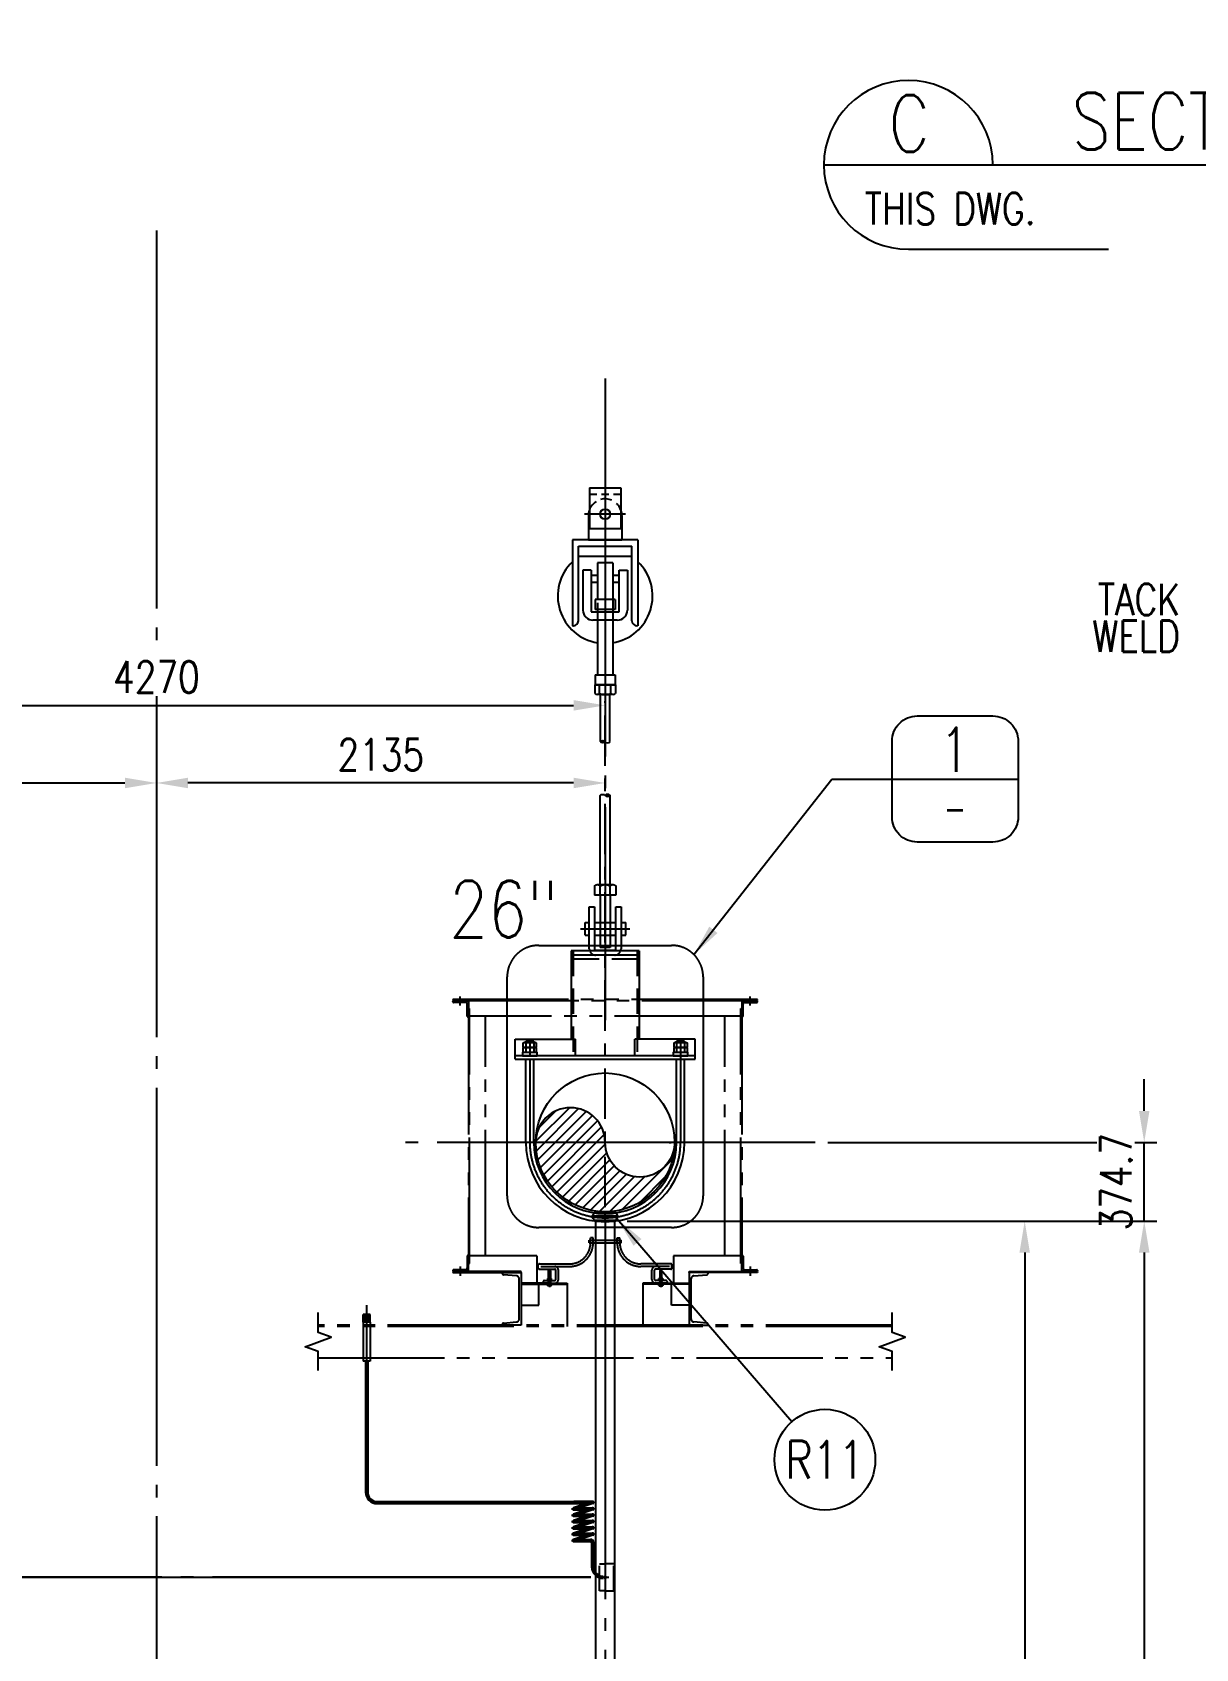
# Model space of a CAD drawing. Header units: millimetres. Extents: x 0 to 91981, y -132907 to 77676.
# Drawn here: x 25024 to 30559, y 57083 to 64776 of the extents above; entities that cross this region are included whole.
import ezdxf
from ezdxf.enums import TextEntityAlignment as Align

# ---------------------------------------------------------------- set-up
doc = ezdxf.new("R2010")
doc.units = ezdxf.units.MM
doc.header["$LTSCALE"] = 60
for name, pattern in [('CENTER', [7, 4, -1, 1, -1]), ('JNK-CENTER', [34, 30, -1.5, 1, -1.5]), ('JNK-HIDDEN', [3, 2, -1]), ('JNK-PHANTOM', [15, 10, -1, 1, -1, 1, -1]), ('PHA', [30, 20, -2, 2, -2, 2, -2])]:
    doc.linetypes.add(name, pattern=pattern)
for name, color, linetype in [('C', 1, 'CENTER'), ('CEN-R', 1, 'JNK-CENTER'), ('CENTER-R', 1, 'CENTER'), ('CON-C', 4, 'Continuous'), ('CON-G', 3, 'Continuous'), ('CON-W', 7, 'Continuous'), ('CON-Y', 2, 'Continuous'), ('CONT-Y', 2, 'Continuous'), ('Dim-W', 7, 'Continuous'), ('HID-Y', 2, 'JNK-HIDDEN'), ('PAN-W', 6, 'PHA'), ('PHA-M', 6, 'JNK-PHANTOM'), ('PHA-W', 7, 'JNK-PHANTOM'), ('rev-1', 2, 'Continuous'), ('STL-OBJT', 7, 'Continuous'), ('THIN', 1, 'Continuous'), ('TXT-C', 4, 'Continuous')]:
    doc.layers.add(name, color=color, linetype=linetype)
doc.layers.add('CONT-G', color=3, linetype='Continuous', lineweight=25)
doc.styles.add('SIMPLEX', font='simplex.shx', dxfattribs={"width": 0.8})
doc.dimstyles.new('DIM60', dxfattribs={"dimscale": 60, "dimtxt": 2.5, "dimasz": 2.5, "dimexe": 1, "dimexo": 1, "dimgap": 1, "dimtad": 1, "dimdsep": 46, "dimtxsty": 'SIMPLEX', "dimcen": 0, "dimclrd": 256, "dimclre": 256, "dimclrt": 2, "dimadec": 1, "dimazin": 2, "dimtfac": 1, "dimtix": 1, "dimtmove": 2, "dimatfit": 2, "dimfxl": 1, "dimarcsym": 1})
doc.dimstyles.new('DIM_60', dxfattribs={"dimscale": 60, "dimtxt": 2.5, "dimasz": 2.5, "dimexe": 1, "dimexo": 1, "dimgap": 1, "dimtad": 1, "dimdec": 4, "dimdsep": 46, "dimtxsty": 'SIMPLEX', "dimcen": 2.5, "dimclrd": 7, "dimclre": 7, "dimclrt": 2, "dimadec": 4, "dimazin": 2, "dimtfac": 1, "dimtdec": 4, "dimtmove": 0, "dimatfit": 2, "dimfxl": 0.18, "dimtolj": 1, "dimtzin": 0, "dimarcsym": 1})

# ---------------------------------------------------------------- blocks, each defined once
blk = doc.blocks.new('SECTITLE')
at = {"layer": 'CON-G'}
for p, q in [((-1.7, 0), (44.1, 0)), ((5, -6.7), (20.86, -6.7))]:
    blk.add_line(p, q, dxfattribs=at)
blk.add_arc((5, 0), 6.7, 0, 270, dxfattribs=at)
at = {"layer": 'CON-C', "style": 'SIMPLEX', "width": 0.8}
for tag, p in [('A', (5.06, 1.04)), ('ELEVATION', (27.83, 1.22))]:
    blk.add_attdef(tag, text='', height=4.5, dxfattribs=at).set_placement(p, align=Align.CENTER)
at = {"layer": 'CON-Y', "style": 'SIMPLEX', "width": 0.8}
blk.add_attdef('SCALE', text='', height=2.5, dxfattribs=at).set_placement((44.9, -3.72), align=Align.RIGHT)
blk.add_attdef('H0000-0000', (1.54, -4.72), '', height=2.5, dxfattribs=at)
blk = doc.blocks.new('A$C1C12395C')
at = {"layer": 'CEN-R'}
blk.add_line((0, 0), (0, 44.4), dxfattribs=at)
at = {"layer": 'CONT-G'}
for p, q in [((-61.1, 24.3), (-46.8, 44.4)), ((-61.1, 19.3), (-61.1, 24.3)), ((-61.1, 24.3), (61.1, 24.3)), ((-61.1, 19.3), (61.1, 19.3)), ((-61.1, 19.3), (-51, 5)), ((-44.4, 0), (-51, 5)), ((-51, 5), (51, 5)), ((-46.8, 44.4), (46.8, 44.4)), ((-44.4, 0), (44.4, 0)), ((44.4, 0), (51, 5)), ((61.1, 24.3), (46.8, 44.4)), ((61.1, 19.3), (51, 5)), ((61.1, 19.3), (61.1, 24.3))]:
    blk.add_line(p, q, dxfattribs=at)
blk = doc.blocks.new('pipesec')
at = {"layer": 'CON-W'}
for p, q in [((0.121, 0.485), (0.485, 0.121)), ((0.244, 0.437), (0.437, 0.244)), ((0.248, 0.284), (0.499, 0.033)), ((0.23, 0.153), (0.489, -0.105)), ((0.247, 0.211), (0.498, -0.041)), ((0.012, 0), (0.36, -0.347)), ((0.075, 0.011), (0.394, -0.308)), ((0.126, 0.034), (0.425, -0.264)), ((0.169, 0.066), (0.451, -0.216)), ((0.204, 0.105), (0.473, -0.163)), ((-0.193, -0.092), (0.181, -0.466)), ((-0.156, -0.055), (0.232, -0.443)), ((-0.111, -0.026), (0.279, -0.415)), ((-0.056, -0.006), (0.321, -0.383)), ((-0.243, -0.191), (0.063, -0.496)), ((-0.223, -0.136), (0.125, -0.484)), ((-0.25, -0.258), (-0.008, -0.5)), ((-0.227, -0.355), (-0.105, -0.477))]:
    blk.add_line(p, q, dxfattribs=at)
blk.add_lwpolyline([(0, 0.5, -1), (0, 0, 1), (0, -0.5, 1)], format="xyb", dxfattribs=at)
blk = doc.blocks.new('SP-FE2')
at = {"color": 1, "linetype": 'CENTER'}
blk.add_line((97.4, -104.1), (-97.6, -104.1), dxfattribs=at)
at = {"layer": 'CEN-R'}
blk.add_line((0, 58), (0, -1229), dxfattribs=at)
at = {"layer": 'CON-Y'}
blk.add_circle((-0.1, -104.1), 23.8, dxfattribs=at)
for start, end in [(133.81816, 260.83148), (279.1699, 46.18184)]:
    blk.add_arc((0, -494.1), 225.5, start, end, dxfattribs=at)
at = {"layer": 'CONT-Y'}
for p, q in [((-75, 20.9), (-75, -173)), ((-75, 20.9), (75, 20.9)), ((75, 20.9), (75, -173)), ((-40.3, -11.3), (-75, -11.3)), ((18.1, -11.3), (-17.5, -11.3)), ((75, -11.3), (40, -11.3)), ((-79.5, -110.9), (-79.5, -226.9)), ((79.5, -110.9), (79.5, -226.9)), ((156.1, -226.9), (-156.1, -226.9)), ((-156.1, -226.9), (-156.1, -635.6)), ((-79.5, -226.9), (79.5, -226.9)), ((-75, -173), (75, -173)), ((156.1, -226.9), (156.1, -635.6)), ((-127.4, -255.9), (127.4, -255.9)), ((-127.4, -611.6), (-127.4, -255.9)), ((-127.4, -303.9), (127.4, -303.9)), ((127.4, -611.6), (127.4, -255.9)), ((-105.8, -370.1), (-105.8, -561)), ((-66.7, -370.1), (-105.8, -370.1)), ((-66.7, -370.1), (-66.7, -569.1)), ((35.9, -336.4), (-35.9, -336.4)), ((-35.9, -336.4), (-35.9, -510.3)), ((35.9, -336.4), (35.9, -510.3)), ((66.7, -569.1), (66.7, -370.1)), ((66.7, -370.1), (105.8, -370.1)), ((105.8, -370.1), (105.8, -561)), ((-66.7, -394), (-35.9, -394)), ((-66.7, -427.5), (-35.9, -427.5)), ((35.9, -394), (66.7, -394)), ((35.9, -427.5), (66.7, -427.5)), ((47.9, -510.3), (-47.9, -510.3)), ((-47.9, -510.3), (-47.9, -558.2)), ((-35.9, -526.6), (-35.9, -869)), ((35.9, -499), (35.9, -869)), ((47.9, -510.3), (47.9, -558.2)), ((-66.7, -569.1), (66.7, -569.1)), ((57.9, -608.9), (-57.9, -608.9)), ((47.9, -558.2), (-47.9, -558.2)), ((-35.9, -558.2), (-35.9, -569.1)), ((-35.9, -608.9), (-35.9, -869)), ((35.9, -558.2), (35.9, -569.1)), ((35.9, -608.9), (35.9, -869)), ((-156.1, -635.6), (-151.4, -635.6)), ((156.1, -635.6), (151.4, -635.6)), ((49, -916.9), (-49, -916.9)), ((-49, -916.9), (-49, -957.6)), ((-47.9, -869), (47.9, -869)), ((-47.9, -869), (-47.9, -916.9)), ((-47.9, -916.9), (47.9, -916.9)), ((-27, -957.6), (-27, -916.9)), ((27, -957.6), (27, -916.9)), ((47.9, -869), (47.9, -916.9)), ((49, -916.9), (49, -957.6)), ((38, -963.2), (-38, -963.2)), ((25.6, -963.2), (-25.6, -963.2)), ((-22.2, -1186.9), (-22.2, -963.2)), ((22.2, -1186.9), (22.2, -963.2))]:
    blk.add_line(p, q, dxfattribs=at)
for centre, radius, start, end in [((0, -110.9), 79.5, 146.99817, 180), ((0, -110.9), 79.5, 122.59536, 146.99817), ((0, -110.9), 79.5, 66.30972, 106.00822), ((0, -110.9), 79.5, 33.00183, 46.57738), ((0, -110.9), 79.5, 0, 33.00183), ((-151.4, -611.6), 24, 270, 0), ((-57.9, -561), 47.9, 180, 270), ((57.9, -561), 47.9, 270, 0), ((151.4, -611.6), 24, 180, 270), ((-38, -949.6), 13.6, 216.07813, 323.92187), ((0, -894.9), 68.3, 246.67488, 293.32512), ((38, -949.6), 13.6, 216.07813, 323.92187)]:
    blk.add_arc(centre, radius, start, end, dxfattribs=at)
blk.add_ellipse((-11.1, -1186.9), major_axis=(-11.1, 0), ratio=0.480082, dxfattribs=at)
blk.add_ellipse((11.1, -1186.9), major_axis=(11.1, 0), ratio=0.480082, start_param=3.141593, end_param=6.283185, dxfattribs=at)
blk = doc.blocks.new('pipesece')
at = {"layer": 'CON-W'}
blk.add_lwpolyline([(0.5, 0, 0.44), (0, 0, -0.44), (-0.5, 0, -0.44), (0, 0)], format="xyb", dxfattribs=at)
blk.add_lwpolyline([(-0.45, 0, 0.31383), (0, 0, 0.31383)], format="xyb", close=True, dxfattribs=at)
blk = doc.blocks.new('A$C59B53160')
at = {"layer": 'PHA-M'}
for p, q in [((-23.6, 235.8, -596.2), (-23.6, 659.9, -596.2)), ((23.6, 235.8, -596.2), (23.6, 659.9, -596.2)), ((38.4, 235.8, -596.2), (-38.4, 235.8, -596.2)), ((-50.8, 229.2, -596.2), (-50.8, 186.1, -596.2)), ((-50.8, 186.1, -596.2), (50.8, 186.1, -596.2)), ((-23.7, 186.1, -596.2), (-23.7, 229.2, -596.2)), ((-23.7, 186.1, -596.2), (-23.7, -63.4, -596.2)), ((23.7, 186.1, -596.2), (23.7, 229.2, -596.2)), ((23.7, 186.1, -596.2), (23.7, -63.4, -596.2)), ((50.8, 229.2, -596.2), (50.8, 186.1, -596.2)), ((-23.7, -63.4, -596.2), (23.7, -63.4, -596.2))]:
    blk.add_line(p, q, dxfattribs=at)
for centre, radius, start, end in [((-37.3, 218.6, -596.2), 17.2, 38.08711, 141.91289), ((0, 189.6, -596.2), 46.2, 59.10912, 120.89088), ((37.3, 218.6, -596.2), 17.2, 38.08711, 141.91289)]:
    blk.add_arc(centre, radius, start, end, dxfattribs=at)
at = {"layer": 'PHA-W', "xscale": 47.25751289335312, "yscale": 47.25751289335312, "zscale": 47.25751289335312}
blk.add_blockref('pipesece', (0, 659.9, -596.2), dxfattribs=at)
blk = doc.blocks.new('*D885')
at = {"layer": 'DEFPOINTS', "color": 0, "transparency": 16777216}
for p in [(23479.7, 61572.6), (27749.7, 61572.6), (27749.7, 61572.6)]:
    blk.add_point(p, dxfattribs=at)
at = {"layer": 'Dim-W', "color": 7, "linetype": 'ByBlock', "lineweight": -2, "transparency": 16777216}
blk.add_line((23629.7, 61572.6), (27599.7, 61572.6), dxfattribs=at)
at = {"layer": 'Dim-W', "color": 7, "transparency": 16777216}
for points in [[(23629.7, 61597.6), (23629.7, 61547.6), (23479.7, 61572.6)], [(27599.7, 61597.6), (27599.7, 61547.6), (27749.7, 61572.6)]]:
    blk.add_solid(points, dxfattribs=at)
at = {"layer": 'Dim-W', "color": 2, "transparency": 16777216, "insert": (25614.7, 61707.6), "char_height": 150, "attachment_point": 5, "style": 'SIMPLEX', "bg_fill": 3, "box_fill_scale": 1.1, "bg_fill_color": 256, "bg_fill_true_color": 13158600, "bg_fill_transparency": 0}
blk.add_mtext('\\A1;4270', dxfattribs=at)
blk = doc.blocks.new('*D886')
at = {"layer": 'DEFPOINTS', "color": 0, "transparency": 16777216}
for p in [(23479.7, 61203.2), (25614.7, 61203.2), (25614.7, 61203.2)]:
    blk.add_point(p, dxfattribs=at)
at = {"layer": 'Dim-W', "color": 7, "linetype": 'ByBlock', "lineweight": -2, "transparency": 16777216}
blk.add_line((23629.7, 61203.2), (25464.7, 61203.2), dxfattribs=at)
at = {"layer": 'Dim-W', "color": 7, "transparency": 16777216}
for points in [[(23629.7, 61228.2), (23629.7, 61178.2), (23479.7, 61203.2)], [(25464.7, 61228.2), (25464.7, 61178.2), (25614.7, 61203.2)]]:
    blk.add_solid(points, dxfattribs=at)
at = {"layer": 'Dim-W', "color": 2, "transparency": 16777216, "insert": (24547.2, 61338.2), "char_height": 150, "attachment_point": 5, "style": 'SIMPLEX'}
blk.add_mtext('\\A1;2135', dxfattribs=at)
blk = doc.blocks.new('*D887')
at = {"layer": 'DEFPOINTS', "color": 0, "transparency": 16777216}
for p in [(25614.7, 61203.2), (25614.7, 61203.2), (27749.7, 61203.2)]:
    blk.add_point(p, dxfattribs=at)
at = {"layer": 'Dim-W', "color": 7, "linetype": 'ByBlock', "lineweight": -2, "transparency": 16777216}
for p, q in [((27599.7, 61203.2), (25764.7, 61203.2)), ((27749.7, 61143.2), (27749.7, 61143.2))]:
    blk.add_line(p, q, dxfattribs=at)
at = {"layer": 'Dim-W', "color": 7, "transparency": 16777216}
for points in [[(25764.7, 61228.2), (25764.7, 61178.2), (25614.7, 61203.2)], [(27599.7, 61228.2), (27599.7, 61178.2), (27749.7, 61203.2)]]:
    blk.add_solid(points, dxfattribs=at)
at = {"layer": 'Dim-W', "color": 2, "transparency": 16777216, "insert": (26682.2, 61338.2), "char_height": 150, "attachment_point": 5, "style": 'SIMPLEX'}
blk.add_mtext('\\A1;2135', dxfattribs=at)
blk = doc.blocks.new('*D1023')
at = {"linetype": 'ByBlock', "lineweight": -2, "transparency": 16777216}
for p, q in [((30314.7, 59642.7), (30314.7, 59792.7)), ((28809.7, 59492.7), (30374.7, 59492.7)), ((30314.7, 59118), (30314.7, 59492.7)), ((27854.2, 59118), (30374.7, 59118)), ((30314.7, 58968), (30314.7, 58818))]:
    blk.add_line(p, q, dxfattribs=at)
at = {"transparency": 16777216}
for points in [[(30289.7, 59642.7), (30339.7, 59642.7), (30314.7, 59492.7)], [(30289.7, 58968), (30339.7, 58968), (30314.7, 59118)]]:
    blk.add_solid(points, dxfattribs=at)
at = {"layer": 'DEFPOINTS', "color": 0, "transparency": 16777216}
for p in [(28749.7, 59492.7), (30314.7, 59492.7), (27794.2, 59118)]:
    blk.add_point(p, dxfattribs=at)
at = {"color": 2, "transparency": 16777216, "insert": (30179.7, 59305.3), "char_height": 150, "attachment_point": 5, "rotation": 90, "style": 'SIMPLEX', "bg_fill": 3, "box_fill_scale": 1.1, "bg_fill_color": 256, "bg_fill_true_color": 13158600, "bg_fill_transparency": 0}
blk.add_mtext('374.7', dxfattribs=at)
blk = doc.blocks.new('_Oblique')
at = {"color": 0, "linetype": 'ByBlock', "lineweight": -2}
blk.add_line((-0.5, -0.5), (0.5, 0.5), dxfattribs=at)
blk = doc.blocks.new('*D890')
at = {"layer": 'DEFPOINTS', "color": 0, "transparency": 16777216}
for p in [(25614.7, 66572.8), (25756.7, 46949.7), (25772.1, 46728.6), (25701.7, 45243.9), (25614.7, 45042.9)]:
    blk.add_point(p, dxfattribs=at)
at = {"layer": 'Dim-W', "color": 7, "linetype": 'ByBlock', "lineweight": -2, "transparency": 16777216}
blk.add_line((25776.3, 46668.7), (25879.6, 45192.1), dxfattribs=at)
blk.add_arc((25614.7, 48979.2), 3736.3, 270, 274, dxfattribs=at)
at = {"layer": 'Dim-W', "color": 7, "lineweight": -2, "transparency": 16777216, "xscale": 150, "yscale": 150, "zscale": 150}
for p, rotation in [((25614.7, 45242.9), 180), ((25875.4, 45252), 3.999999999999986)]:
    blk.add_blockref('_Oblique', p, dxfattribs=dict(at, rotation=rotation))
at = {"layer": 'Dim-W', "color": 2, "transparency": 16777216, "insert": (25742.2, 45380.1), "char_height": 150, "attachment_point": 5, "rotation": 2.02826, "style": 'SIMPLEX'}
blk.add_mtext('\\A1;4°', dxfattribs=at)
blk = doc.blocks.new('*D891')
at = {"layer": 'DEFPOINTS', "color": 0, "transparency": 16777216}
for p in [(25614.7, 66572.8), (25472.8, 46949.7), (25457.4, 46728.6), (25440.9, 45246.9), (25614.7, 45042.9)]:
    blk.add_point(p, dxfattribs=at)
at = {"layer": 'Dim-W', "color": 7, "linetype": 'ByBlock', "lineweight": -2, "transparency": 16777216}
blk.add_line((25453.2, 46668.7), (25349.9, 45192.1), dxfattribs=at)
blk.add_arc((25614.7, 48979.2), 3736.3, 266, 270, dxfattribs=at)
at = {"layer": 'Dim-W', "color": 7, "lineweight": -2, "transparency": 16777216, "xscale": 150, "yscale": 150, "zscale": 150, "rotation": 176.0000000000009}
blk.add_blockref('_Oblique', (25354.1, 45252), dxfattribs=at)
at = {"layer": 'Dim-W', "color": 7, "lineweight": -2, "transparency": 16777216, "xscale": 150, "yscale": 150, "zscale": 150}
blk.add_blockref('_Oblique', (25614.7, 45242.9), dxfattribs=at)
at = {"layer": 'Dim-W', "color": 2, "transparency": 16777216, "insert": (25489.1, 45380.1), "char_height": 150, "attachment_point": 5, "rotation": 358, "style": 'SIMPLEX'}
blk.add_mtext('\\A1;4°', dxfattribs=at)
blk = doc.blocks.new('det-tag')
at = {"layer": 'CON-Y'}
blk.add_line((5, 0), (-5, 0), dxfattribs=at)
blk.add_lwpolyline([(-3, -5), (3, -5, 0.414214), (5, -3), (5, 3, 0.414214), (3, 5), (-3, 5, 0.414214), (-5, 3), (-5, -3, 0.414214)], format="xyb", close=True, dxfattribs=at)
at = {"layer": 'CON-G', "style": 'SIMPLEX', "width": 0.8}
blk.add_attdef('TAG', text='', height=3.5, dxfattribs=at).set_placement((0.02, 0.58), align=Align.CENTER)
at = {"layer": 'CON-Y', "style": 'SIMPLEX', "width": 0.8}
blk.add_attdef('-8888', text='', height=2, dxfattribs=at).set_placement((0, -3.34), align=Align.CENTER)
blk = doc.blocks.new('piec-tag')
at = {"layer": 'CON-Y'}
blk.add_circle((0, 0), 4, dxfattribs=at)
at = {"layer": 'CON-G', "style": 'SIMPLEX', "width": 0.8}
blk.add_attdef('P.N', text='', height=3, dxfattribs=at).set_placement((0, 0), align=Align.MIDDLE)
at = {"layer": 'CON-G', "style": 'SIMPLEX', "width": 0.8, "flags": 1}
blk.add_attdef('BOM', (4.48, -3.74), '', height=2.5, dxfattribs=at)
blk = doc.blocks.new('U-BEND NUTS')
at = {"layer": 'CENTER-R'}
blk.add_line((0, 232), (0, 0), dxfattribs=at)
at = {"layer": 'CON-W', "color": 3}
for p, q in [((75, 192), (-75, 192)), ((75, 120), (-75, 120)), ((75, 120), (-75, 120)), ((75, 48), (-75, 48)), ((57, 212), (-57, 212)), ((-57, 192), (-57, 212)), ((-57, 185), (-57, 127)), ((-57, 113), (-57, 55)), ((57, 192), (57, 212)), ((57, 185), (57, 127)), ((57, 113), (57, 55))]:
    blk.add_line(p, q, dxfattribs=at)
blk.add_lwpolyline([(105, 0), (105, 48), (-105, 48), (-105, 0)], close=True, dxfattribs=at)
for points in [[(-93, 185, -0.372659), (-57, 185, -0.117627), (57, 185, -0.372659), (93, 185), (93, 127, -0.372659), (57, 127, -0.117627), (-57, 127, -0.372659), (-93, 127)], [(-93, 113, -0.372659), (-57, 113, -0.117627), (57, 113, -0.372659), (93, 113), (93, 55, -0.372659), (57, 55, -0.117627), (-57, 55, -0.372659), (-93, 55)]]:
    blk.add_lwpolyline(points, format="xyb", close=True, dxfattribs=at)
blk = doc.blocks.new('TOP TSTC')
at = {"layer": 'CEN-R'}
for p, q in [((0, 95.6), (0, -802.3)), ((0, 95.6), (0, -802.3)), ((1117.2, -1200), (1152.8, -1200))]:
    blk.add_line(p, q, dxfattribs=at)
at = {"layer": 'CEN-R', "ltscale": 60}
for p, q in [((1075.6, -844.5), (985.6, -874.5)), ((985.6, -844.5), (1075.6, -844.5)), ((975.6, -874.5), (1075.6, -874.5)), ((975.6, -904.5), (1075.6, -904.5)), ((1075.6, -874.5), (985.6, -904.5)), ((1075.6, -904.5), (985.6, -934.5)), ((975.6, -934.5), (1075.6, -934.5)), ((975.6, -964.5), (1075.6, -964.5)), ((975.6, -994.5), (1075.6, -994.5)), ((1075.6, -934.5), (985.6, -964.5)), ((1075.6, -964.5), (985.6, -994.5)), ((1075.6, -994.5), (985.6, -1024.5)), ((975.6, -1024.5), (1065.6, -1024.5)), ((1075.6, -1034.5), (1075.6, -1150))]:
    blk.add_line(p, q, dxfattribs=at)
blk.add_lwpolyline([(0, -171), (0, -794.5, 0.414214), (50, -844.5), (1035.6, -844.5)], format="xyb", dxfattribs=at)
for centre, radius, start, end in [((1065.6, -1034.5), 10, 0, 90), ((1125.6, -1150), 50, 180, 270)]:
    blk.add_arc(centre, radius, start, end, dxfattribs=at)
at = {"layer": 'CON-C'}
for p, q in [((1074, -839.8), (984, -869.8)), ((1075.6, -839.5), (985.6, -839.5)), ((1074, -869.8), (984, -899.8)), ((1074, -899.8), (984, -929.8)), ((985.6, -849.5), (1041.5, -849.5)), ((985.6, -879.5), (1041.5, -879.5)), ((985.6, -909.5), (1041.5, -909.5)), ((1077.1, -849.3), (987.1, -879.3)), ((1077.1, -879.3), (987.1, -909.3)), ((1077.1, -909.3), (987.1, -939.3)), ((1016.4, -869.5), (1075.6, -869.5)), ((1016.4, -899.5), (1075.6, -899.5)), ((1074, -929.8), (984, -959.8)), ((1074, -959.8), (984, -989.8)), ((1074, -989.8), (984, -1019.8)), ((985.6, -939.5), (1041.5, -939.5)), ((985.6, -969.5), (1041.5, -969.5)), ((985.6, -999.5), (1041.5, -999.5)), ((1077.1, -939.3), (987.1, -969.3)), ((1077.1, -969.3), (987.1, -999.3)), ((1077.1, -999.3), (987.1, -1029.3)), ((1016.4, -929.5), (1075.6, -929.5)), ((1016.4, -959.5), (1075.6, -959.5)), ((1016.4, -989.5), (1075.6, -989.5)), ((985.6, -1029.5), (1065.6, -1029.5)), ((1016.4, -1019.5), (1065.6, -1019.5)), ((1070.6, -1034.5), (1070.6, -1150)), ((1080.6, -1034.5), (1080.6, -1150))]:
    blk.add_line(p, q, dxfattribs=at)
for points in [[(-5, -171), (-5, -794.5, 0.414214), (50, -849.5), (1035.6, -849.5)], [(5, -171), (5, -794.5, 0.414214), (50, -839.5), (1035.6, -839.5)]]:
    blk.add_lwpolyline(points, format="xyb", dxfattribs=at)
for centre, radius, start, end in [((1075.6, -844.5), 5, 286.69924, 106.69924), ((985.6, -874.5), 5, 108.43495, 288.43495), ((985.6, -904.5), 5, 108.43495, 288.43495), ((1075.6, -874.5), 5, 286.69924, 106.69924), ((1075.6, -874.5), 5, 286.69924, 106.69924), ((1075.6, -904.5), 5, 286.69924, 106.69924), ((1075.6, -904.5), 5, 286.69924, 106.69924), ((985.6, -934.5), 5, 108.43495, 288.43495), ((985.6, -964.5), 5, 108.43495, 288.43495), ((985.6, -994.5), 5, 108.43495, 288.43495), ((1075.6, -934.5), 5, 286.69924, 106.69924), ((1075.6, -934.5), 5, 286.69924, 106.69924), ((1075.6, -964.5), 5, 286.69924, 106.69924), ((1075.6, -964.5), 5, 286.69924, 106.69924), ((1075.6, -994.5), 5, 286.69924, 106.69924), ((1075.6, -994.5), 5, 286.69924, 106.69924), ((985.6, -1024.5), 5, 108.43495, 288.43495), ((1065.6, -1034.5), 15, 0, 90), ((1065.6, -1034.5), 5, 0, 90), ((1125.6, -1150), 55, 180, 270), ((1125.6, -1150), 45, 180, 270)]:
    blk.add_arc(centre, radius, start, end, dxfattribs=at)
at = {"layer": 'CON-G'}
for p, q in [((16.7, 50), (-16.8, 50)), ((-16.8, 15), (-16.8, 50)), ((-16.8, 15), (-16.8, -171)), ((-16.8, 15), (-16.8, -171)), ((16.7, 15), (-16.8, 15)), ((16.7, 15), (16.7, 50)), ((16.7, 15), (16.7, -171)), ((16.7, 15), (16.7, -171)), ((16.7, -171), (-16.8, -171)), ((16.7, -171), (-16.8, -171))]:
    blk.add_line(p, q, dxfattribs=at)
at = {"layer": 'CON-W'}
for p, q in [((-16.8, 46.7), (11.1, 50)), ((-16.8, 42.7), (16.7, 46.7)), ((-16.8, 38.8), (16.7, 42.7)), ((-16.8, 34.8), (16.7, 38.8)), ((-16.8, 30.9), (16.7, 34.8)), ((-16.8, 26.9), (16.7, 30.9)), ((-16.8, 22.9), (16.7, 26.9)), ((-16.8, 19), (16.7, 22.9)), ((-16.8, 15), (16.7, 19))]:
    blk.add_line(p, q, dxfattribs=at)
at = {"layer": 'Dim-W'}
blk.add_line((-16.8, 0), (16.7, 0), dxfattribs=at)
at = {"layer": 'HID-Y'}
for points in [[(1135, -1264.7), (1108.1, -1264.7), (1108.1, -1135.3), (1135, -1135.3)], [(1135, -1264.7), (1176, -1264.7), (1176, -1135.3), (1135, -1135.3)]]:
    blk.add_lwpolyline(points, dxfattribs=at)
at = {"layer": 'THIN', "const_width": 9}
blk.add_lwpolyline([(1139.5, -1200, -1), (1130.5, -1200, -1)], format="xyb", close=True, dxfattribs=at)
blk = doc.blocks.new('A$C3B9C2ED3')
blk.add_blockref('TOP TSTC', (-1135, 156))
blk = doc.blocks.new('*D1025')
at = {"layer": 'DEFPOINTS', "color": 0, "transparency": 16777216}
for p in [(27794.2, 59118), (27794.2, 49241.3), (30314.7, 49241.3)]:
    blk.add_point(p, dxfattribs=at)
at = {"layer": 'Dim-W', "linetype": 'ByBlock', "lineweight": -2, "transparency": 16777216}
for p, q in [((27854.2, 59118), (30374.7, 59118)), ((30314.7, 58968), (30314.7, 49391.3)), ((27854.2, 49241.3), (30374.7, 49241.3))]:
    blk.add_line(p, q, dxfattribs=at)
at = {"layer": 'Dim-W', "transparency": 16777216}
for points in [[(30289.7, 58968), (30339.7, 58968), (30314.7, 59118)], [(30289.7, 49391.3), (30339.7, 49391.3), (30314.7, 49241.3)]]:
    blk.add_solid(points, dxfattribs=at)
at = {"layer": 'Dim-W', "color": 2, "transparency": 16777216, "insert": (30179.7, 54179.6), "char_height": 150, "attachment_point": 5, "rotation": 90, "style": 'SIMPLEX'}
blk.add_mtext('9876.7', dxfattribs=at)
blk = doc.blocks.new('*D1026')
at = {"layer": 'DEFPOINTS', "color": 0, "transparency": 16777216}
for p in [(27794.2, 59118), (27864.5, 53616.7), (29745.9, 53616.7)]:
    blk.add_point(p, dxfattribs=at)
at = {"layer": 'Dim-W', "linetype": 'ByBlock', "lineweight": -2, "transparency": 16777216}
for p, q in [((27854.2, 59118), (29805.9, 59118)), ((29745.9, 58968), (29745.9, 53766.7)), ((27924.5, 53616.7), (29805.9, 53616.7))]:
    blk.add_line(p, q, dxfattribs=at)
at = {"layer": 'Dim-W', "transparency": 16777216}
for points in [[(29720.9, 58968), (29770.9, 58968), (29745.9, 59118)], [(29720.9, 53766.7), (29770.9, 53766.7), (29745.9, 53616.7)]]:
    blk.add_solid(points, dxfattribs=at)
at = {"layer": 'Dim-W', "color": 2, "transparency": 16777216, "insert": (29610.9, 56367.3), "char_height": 150, "attachment_point": 5, "rotation": 90, "style": 'SIMPLEX'}
blk.add_mtext('5501.3', dxfattribs=at)

msp = doc.modelspace()

# ---------------------------------------------------------------- linework, layer by layer
at = {"linetype": 'Continuous'}
for points in [[(26384.73776, 58407.62721), (26384.73776, 58497.62721), (26322.91952, 58520.12721), (26446.556, 58565.12721), (26384.73776, 58587.62721), (26384.73776, 58683.25221)], [(29114.73776, 58407.62721), (29114.73776, 58497.62721), (29052.91952, 58520.12721), (29176.556, 58565.12721), (29114.73776, 58587.62721), (29114.73776, 58683.25221)]]:
    msp.add_lwpolyline(points, dxfattribs=at)
at = {"layer": 'C'}
msp.add_line((27632.58915, 60509.22512), (27866.88636, 60509.22512), dxfattribs=at)
at = {"layer": 'CEN-R'}
for p, q in [((25614.73776, 63832.9815), (25614.73776, 44836.14365)), ((27749.73775, 63128.65157), (27749.73775, 60073.65157)), ((27391.01776, 59888.22512), (27391.01776, 59492.65157)), ((28749.73776, 59492.65157), (26749.73776, 59492.65157)), ((27749.73776, 59118.00157), (27749.73776, 49266.62512)), ((26614.73775, 58718.23134), (26614.73776, 58427.49884)), ((26614.73775, 58718.23133), (26614.73776, 58427.49883)), ((27680.82775, 57422.65157), (5743.09309, 57422.65157)), ((27731.93077, 57422.65157), (27767.54475, 57422.65157))]:
    msp.add_line(p, q, dxfattribs=at)
at = {"layer": 'CENTER-R'}
msp.add_line((27749.73776, 59184.01494), (27749.73776, 61593.20082), dxfattribs=at)
at = {"layer": 'CON-G'}
for p, q in [((27322.01798, 59888.22512), (27322.01798, 59984.22512)), ((28177.45754, 59904.22512), (27322.01798, 59904.22512)), ((27322.01798, 59888.22512), (28177.45754, 59888.22512)), ((28177.45754, 59888.22512), (28177.45754, 59904.22512)), ((26631.48775, 58672.65158), (26597.98775, 58672.65157)), ((26597.98775, 58637.65157), (26597.98775, 58672.65157)), ((26631.48775, 58672.65157), (26597.98775, 58672.65157)), ((26597.98775, 58637.65157), (26597.98775, 58672.65157)), ((26631.48775, 58637.65158), (26597.98775, 58637.65157)), ((26597.98775, 58637.65157), (26597.98776, 58451.65157)), ((26597.98775, 58637.65157), (26597.98776, 58451.65157)), ((26631.48775, 58637.65157), (26597.98775, 58637.65157)), ((26631.48775, 58637.65158), (26631.48775, 58672.65158)), ((26631.48775, 58637.65157), (26631.48775, 58672.65157)), ((26631.48775, 58637.65158), (26631.48776, 58451.65158)), ((26631.48775, 58637.65157), (26631.48776, 58451.65157)), ((26631.48776, 58451.65158), (26597.98776, 58451.65157)), ((26631.48776, 58451.65157), (26597.98776, 58451.65157))]:
    msp.add_line(p, q, dxfattribs=at)
msp.add_circle((27749.73776, 59492.65157), 330.2, dxfattribs=at)
at = {"layer": 'CON-W', "color": 3}
for p, q in [((27322.01798, 59984.22512), (27608.93776, 59984.22512)), ((27608.93776, 59904.22513), (27608.93776, 59984.22513)), ((28177.45754, 59984.22513), (27890.53776, 59984.22513)), ((27890.53776, 59904.22513), (27890.53776, 59984.22513)), ((28177.45754, 59904.22513), (28177.45754, 59984.22513)), ((27372.01776, 59492.65157), (27372.01776, 59888.22512)), ((27410.01776, 59492.65157), (27410.01776, 59888.22512)), ((27410.01776, 59492.65157), (27419.53776, 59492.65157)), ((28054.53776, 59492.65157), (28064.05776, 59492.65157))]:
    msp.add_line(p, q, dxfattribs=at)
at = {"layer": 'CON-W'}
for p, q in [((26597.98775, 58669.3545), (26625.85953, 58672.65158)), ((26597.98775, 58669.35449), (26625.85953, 58672.65157)), ((26597.98775, 58665.39163), (26631.48775, 58669.3545)), ((26597.98775, 58665.39163), (26631.48775, 58669.3545)), ((26597.98775, 58661.42877), (26631.48775, 58665.39163)), ((26597.98775, 58661.42876), (26631.48775, 58665.39163)), ((26597.98775, 58657.4659), (26631.48775, 58661.42877)), ((26597.98775, 58657.4659), (26631.48775, 58661.42877)), ((26597.98775, 58653.50304), (26631.48775, 58657.4659)), ((26597.98775, 58653.50303), (26631.48775, 58657.4659)), ((26597.98775, 58649.54017), (26631.48775, 58653.50304)), ((26597.98775, 58649.54017), (26631.48775, 58653.50303)), ((26597.98775, 58645.57731), (26631.48775, 58649.54017)), ((26597.98775, 58645.5773), (26631.48775, 58649.54017)), ((26597.98775, 58641.61444), (26631.48775, 58645.57731)), ((26597.98775, 58641.61444), (26631.48775, 58645.5773)), ((26597.98775, 58637.65157), (26631.48775, 58641.61444)), ((26597.98775, 58637.65157), (26631.48775, 58641.61444)), ((16608.39309, 57422.65157), (27680.82775, 57422.65157))]:
    msp.add_line(p, q, dxfattribs=at)
at = {"layer": 'CONT-G'}
for p, q in [((27587.78776, 60404.22512), (27587.78776, 59984.22512)), ((27911.68776, 60404.22512), (27587.78776, 60404.22512)), ((27911.68776, 60404.22512), (27911.68777, 59984.22513))]:
    msp.add_line(p, q, dxfattribs=at)
at = {"layer": 'Dim-W'}
msp.add_line((26597.98775, 58622.65157), (26631.48775, 58622.65157), dxfattribs=at)
msp.add_line((26597.98775, 58622.65157), (26631.48775, 58622.65157), dxfattribs=at)
at = {"layer": 'HID-Y', "color": 2}
for p, q in [((27598.09776, 60404.22512), (27598.09776, 59904.22512)), ((27901.37776, 60404.22512), (27901.37776, 59904.22512)), ((27901.37776, 60384.22512), (27598.09776, 60384.22512)), ((27901.37776, 60364.22512), (27598.09776, 60364.22512))]:
    msp.add_line(p, q, dxfattribs=at)
at = {"layer": 'HID-Y'}
for points in [[(27749.73776, 57357.96202), (27722.88354, 57357.96202), (27722.88353, 57487.34112), (27749.73776, 57487.34112)], [(27749.73776, 57357.96202), (27790.7285, 57357.96202), (27790.72849, 57487.34112), (27749.73776, 57487.34112)]]:
    msp.add_lwpolyline(points, dxfattribs=at)
at = {"layer": 'PAN-W'}
for p, q in [((27654.30372, 60539.22512), (27674.30372, 60539.22512)), ((27654.30372, 60479.22512), (27654.30372, 60539.22512)), ((27654.30372, 60479.22512), (27674.30372, 60479.22512)), ((27698.30372, 60539.22512), (27801.17179, 60539.22512)), ((27698.30372, 60479.22512), (27801.17179, 60479.22512)), ((27825.17179, 60539.22512), (27848.03986, 60539.22512)), ((27825.17179, 60479.22512), (27848.03986, 60479.22512)), ((27848.03986, 60479.22512), (27848.03986, 60539.22512))]:
    msp.add_line(p, q, dxfattribs=at)
msp.add_lwpolyline([(27698.30372, 60414.22512, 0.4142135624), (27704.30372, 60408.22512), (27795.17179, 60408.22512, 0.4142135624), (27801.17179, 60414.22512), (27801.17179, 60614.22512), (27825.17179, 60614.22512), (27825.17179, 60414.22512, -0.4142135624), (27795.17179, 60384.22512), (27704.30372, 60384.22512, -0.4142135624), (27674.30372, 60414.22512), (27674.30372, 60614.22512), (27698.30372, 60614.22512)], format="xyb", close=True, dxfattribs=at)
at = {"layer": 'PHA-M'}
for p, q in [((27059.73776, 60143.65157), (27059.73776, 60187.65157)), ((28439.73776, 60143.65157), (28439.73776, 60187.65157)), ((28394.73776, 60092.65157), (27104.73776, 60092.65157)), ((27179.73776, 58952.65157), (27179.73776, 60092.65157)), ((28319.73776, 58952.65157), (28319.73776, 60092.65157)), ((27674.08776, 59014.61569), (27674.08776, 59027.11569)), ((27674.08776, 59027.11569), (27825.38776, 59027.11569)), ((27674.08776, 59014.61569), (27825.38776, 59014.61569)), ((27680.08776, 59014.53803), (27680.08776, 59037.55157)), ((27692.58776, 59037.55157), (27680.08776, 59037.55157)), ((27692.58776, 59014.61569), (27692.58776, 59037.55157)), ((27806.88776, 59014.61569), (27806.88776, 59037.55157)), ((27806.88776, 59037.55157), (27819.38776, 59037.55157)), ((27819.38776, 59014.53803), (27819.38776, 59037.55157)), ((27825.38776, 59014.61569), (27825.38776, 59027.11569)), ((27424.73777, 58952.65157), (27104.73776, 58952.65157)), ((27424.73777, 58952.65157), (27424.73777, 58822.65157)), ((28394.73776, 58952.65157), (28074.73776, 58952.65157)), ((28074.73776, 58952.65157), (28074.73776, 58822.65157)), ((27059.73776, 58901.65157), (27059.73776, 58857.65157)), ((27431.77114, 58894.53803), (27431.77114, 58909.53803)), ((27436.77114, 58914.53803), (27580.08776, 58914.53803)), ((27436.77114, 58889.53803), (27509.73776, 58889.53803)), ((27444.27114, 58902.03803), (27580.08776, 58902.03803)), ((27489.73776, 58881.65157), (27479.73776, 58881.65157)), ((27484.73776, 58891.32402), (27484.73776, 58803.96643)), ((27514.73776, 58840.15157), (27514.73776, 58884.53803)), ((27527.23776, 58840.15157), (27527.23776, 58884.53803)), ((28062.70438, 58914.53803), (27919.38776, 58914.53803)), ((28055.20438, 58902.03803), (27919.38776, 58902.03803)), ((27972.23776, 58840.15157), (27972.23776, 58884.53803)), ((27984.73776, 58840.15157), (27984.73776, 58884.53803)), ((28062.70438, 58889.53803), (27989.73776, 58889.53803)), ((28009.73776, 58881.65157), (28019.73776, 58881.65157)), ((28014.73776, 58891.32402), (28014.73776, 58803.96643)), ((28067.70438, 58894.53803), (28067.70438, 58909.53803)), ((28439.73776, 58901.65157), (28439.73776, 58857.65157)), ((27489.73776, 58822.65157), (27349.73776, 58822.65157)), ((27459.73776, 58835.15157), (27509.73776, 58835.15157)), ((27477.29556, 58845.15157), (27492.17996, 58845.15157)), ((27477.29556, 58835.15157), (27492.17996, 58835.15157)), ((27492.17996, 58810.65157), (27477.29556, 58810.65157)), ((27479.73776, 58844.22036), (27479.73776, 58836.08278)), ((27489.73776, 58844.22036), (27489.73776, 58836.08278)), ((27569.73776, 58822.65157), (27569.73776, 58616.65157)), ((27929.73776, 58822.65157), (27929.73776, 58616.65157)), ((28039.73776, 58835.15157), (27989.73776, 58835.15157)), ((28022.17996, 58845.15157), (28007.29556, 58845.15157)), ((28022.17996, 58835.15157), (28007.29556, 58835.15157)), ((28007.29556, 58810.65157), (28022.17996, 58810.65157)), ((28009.73776, 58844.22036), (28009.73776, 58836.08278)), ((28009.73776, 58822.65157), (28149.73776, 58822.65157)), ((28019.73776, 58844.22036), (28019.73776, 58836.08278)), ((29114.73776, 58622.65157), (26384.73776, 58622.65157)), ((29114.73776, 58616.65157), (26384.73776, 58616.65157)), ((26384.73776, 58466.65157), (29114.73776, 58466.65157))]:
    msp.add_line(p, q, dxfattribs=at)
for points in [[(27099.73775, 60164.65157), (27099.73775, 60089.65157), (27097.73775, 60089.65157, -0.4142135624), (27093.73775, 60093.65157), (27093.73775, 60150.15157, 0.4142135624), (27085.23775, 60158.65157), (27028.73775, 60158.65157, -0.4142135624), (27024.73775, 60162.65157), (27024.73775, 60164.65157)], [(28399.73776, 60164.65157), (28399.73776, 60089.65157), (28401.73776, 60089.65157, 0.4142135624), (28405.73776, 60093.65157), (28405.73776, 60150.15157, -0.4142135624), (28414.23776, 60158.65157), (28470.73776, 60158.65157, 0.4142135624), (28474.73776, 60162.65157), (28474.73776, 60164.65157)], [(27099.73776, 58880.65157), (27099.73776, 58955.65157), (27097.73776, 58955.65157, 0.4142135624), (27093.73776, 58951.65157), (27093.73776, 58895.15157, -0.4142135624), (27085.23776, 58886.65157), (27028.73776, 58886.65157, 0.4142135624), (27024.73776, 58882.65157), (27024.73776, 58880.65157)], [(28399.73776, 58880.65157), (28399.73776, 58955.65157), (28401.73776, 58955.65157, -0.4142135624), (28405.73776, 58951.65157), (28405.73776, 58895.15157, 0.4142135624), (28414.23776, 58886.65157), (28470.73776, 58886.65157, -0.4142135624), (28474.73776, 58882.65157), (28474.73776, 58880.65157)], [(27349.73776, 58872.65157), (27349.73776, 58622.65157), (27259.73776, 58622.65157), (27259.73776, 58625.69397, -0.3888787319), (27266.12767, 58632.66733), (27327.95794, 58638.07678, 0.3888787319), (27340.73776, 58652.0235), (27340.73776, 58843.27965, 0.3888787319), (27327.95794, 58857.22637), (27266.12767, 58862.63582, -0.3888787319), (27259.73776, 58869.60918), (27259.73776, 58872.65157)], [(28149.73776, 58872.65157), (28149.73776, 58622.65157), (28239.73776, 58622.65157), (28239.73776, 58625.69397, 0.3888787319), (28233.34785, 58632.66733), (28171.51758, 58638.07678, -0.3888787319), (28158.73776, 58652.0235), (28158.73776, 58843.27965, -0.3888787319), (28171.51758, 58857.22637), (28233.34785, 58862.63582, 0.3888787319), (28239.73776, 58869.60918), (28239.73776, 58872.65157)], [(27494.73776, 58844.22036, 0.3726589127), (27489.73776, 58844.22036, 0.1862420053), (27479.73776, 58844.22036, 0.3726589127), (27474.73776, 58844.22036), (27474.73776, 58836.08278, 0.3726589127), (27479.73776, 58836.08278, 0.1862420053), (27489.73776, 58836.08278, 0.3726589127), (27494.73776, 58836.08278)], [(27474.73776, 58811.58278, 0.3726589127), (27479.73776, 58811.58278, 0.1862420053), (27489.73776, 58811.58278, 0.3726589127), (27494.73776, 58811.58278), (27494.73776, 58817.65157), (27474.73776, 58817.65157)], [(28004.73776, 58844.22036, -0.3726589127), (28009.73776, 58844.22036, -0.1862420053), (28019.73776, 58844.22036, -0.3726589127), (28024.73776, 58844.22036), (28024.73776, 58836.08278, -0.3726589127), (28019.73776, 58836.08278, -0.1862420053), (28009.73776, 58836.08278, -0.3726589127), (28004.73776, 58836.08278)], [(28024.73776, 58811.58278, -0.3726589127), (28019.73776, 58811.58278, -0.1862420053), (28009.73776, 58811.58278, -0.3726589127), (28004.73776, 58811.58278), (28004.73776, 58817.65157), (28024.73776, 58817.65157)]]:
    msp.add_lwpolyline(points, format="xyb", close=True, dxfattribs=at)
for points in [[(28474.73776, 60172.65157), (27024.73776, 60172.65157), (27024.73776, 60167.65157), (28474.73776, 60167.65157)], [(27099.73776, 58915.65157), (27104.73776, 58915.65157), (27104.73776, 60129.65157), (27099.73776, 60129.65157)], [(28399.73776, 58915.65157), (28394.73776, 58915.65157), (28394.73776, 60129.65157), (28399.73776, 60129.65157)], [(27349.73776, 58877.65157), (27024.73776, 58877.65157), (27024.73776, 58872.65157), (27349.73776, 58872.65157)], [(28149.73776, 58877.65157), (28474.73776, 58877.65157), (28474.73776, 58872.65157), (28149.73776, 58872.65157)]]:
    msp.add_lwpolyline(points, close=True, dxfattribs=at)
for points in [[(27479.73776, 58820.91952), (27480.73776, 58822.65157), (27480.73776, 58882.65157)], [(27479.73776, 58811.58278), (27479.73776, 58881.65157), (27480.73776, 58882.65157), (27488.73776, 58882.65157), (27489.73776, 58881.65157), (27489.73776, 58811.58278)], [(27489.73776, 58820.91952), (27488.73776, 58822.65157), (27488.73776, 58882.65157)], [(28009.73776, 58820.91952), (28010.73776, 58822.65157), (28010.73776, 58882.65157)], [(28019.73776, 58811.58278), (28019.73776, 58881.65157), (28018.73776, 58882.65157), (28010.73776, 58882.65157), (28009.73776, 58881.65157), (28009.73776, 58811.58278)], [(28019.73776, 58820.91952), (28018.73776, 58822.65157), (28018.73776, 58882.65157)], [(27349.73776, 58817.65157), (27569.73776, 58817.65157)], [(27349.73776, 58717.65157), (27434.73776, 58717.65157), (27434.73776, 58817.65157)], [(28149.73776, 58817.65157), (27929.73776, 58817.65157)], [(28149.73776, 58717.65157), (28064.73776, 58717.65157), (28064.73776, 58817.65157)]]:
    msp.add_lwpolyline(points, dxfattribs=at)
for points in [[(27454.73776, 58830.15157), (27454.73776, 58827.65157, 0.4142135624), (27459.73776, 58822.65157), (27569.73776, 58822.65157)], [(28044.73776, 58830.15157), (28044.73776, 58827.65157, -0.4142135624), (28039.73776, 58822.65157), (27929.73776, 58822.65157)]]:
    msp.add_lwpolyline(points, format="xyb", dxfattribs=at)
for centre, radius, start, end in [((27580.08776, 59014.53803), 100, 270, 0), ((27580.08776, 59014.53803), 112.5, 270, 0), ((27919.38776, 59014.53803), 112.5, 180, 270), ((27919.38776, 59014.53803), 100, 180, 270), ((27436.77114, 58909.53803), 5, 90, 180), ((27436.77114, 58894.53803), 5, 180, 270), ((27509.73776, 58884.53803), 17.5, 0, 90), ((27509.73776, 58884.53803), 5, 0, 90), ((27989.73776, 58884.53803), 17.5, 90, 180), ((27989.73776, 58884.53803), 5, 90, 180), ((28062.70438, 58909.53803), 5, 0, 90), ((28062.70438, 58894.53803), 5, 270, 0), ((27459.73776, 58830.15157), 5, 90, 180), ((27509.73776, 58840.15157), 5, 270, 0), ((27509.73776, 58840.15157), 17.5, 270, 0), ((27989.73776, 58840.15157), 17.5, 180, 270), ((27989.73776, 58840.15157), 5, 180, 270), ((28039.73776, 58830.15157), 5, 0, 90)]:
    msp.add_arc(centre, radius, start, end, dxfattribs=at)
at = {"layer": 'THIN', "const_width": 9}
msp.add_lwpolyline([(27754.23776, 57422.65157, -1), (27745.23776, 57422.65157, -1)], format="xyb", close=True, dxfattribs=at)

# ---------------------------------------------------------------- block references
at = {"xscale": 0.3333333333333333, "yscale": 0.3333333333333333, "zscale": 0.3333333333333333}
for p in [(27391.01785, 59904.22513), (28108.45785, 59904.22513)]:
    msp.add_blockref('U-BEND NUTS', p, dxfattribs=at)
at = {"xscale": 660.4, "yscale": 660.4, "zscale": 660.4, "rotation": 269.9999981492148}
msp.add_blockref('pipesec', (27749.73775, 59492.65157), dxfattribs=at)
at = {"layer": 'CON-W', "xscale": 60, "yscale": 60, "zscale": 60}
msp.add_blockref('SECTITLE', (28892.4472, 64145.0747), dxfattribs=at).add_auto_attribs({'H0000-0000': 'THIS DWG.', 'A': 'C', 'ELEVATION': 'SECTION'})
at = {"layer": 'Dim-W'}
ref = msp.add_blockref('det-tag', (29414.73768, 61221.98881), dxfattribs=dict(at, xscale=-60, yscale=60, zscale=60))
ref.add_attrib('TAG', '1', dxfattribs={"layer": 'CON-G', "height": 210, "style": 'SIMPLEX', "width": 0.8}).set_placement((29413.33768, 61256.78881), align=Align.CENTER)
ref.add_attrib('-8888', '-', dxfattribs={"layer": 'CON-Y', "height": 120, "style": 'SIMPLEX', "width": 0.8}).set_placement((29414.73768, 61021.58881), align=Align.CENTER)
at = {"layer": 'Dim-W', "extrusion": (0, 0, -1), "xscale": -1, "zscale": -1}
msp.add_blockref('A$C1C12395C', (-27749.73776, 59118.00157), dxfattribs=at)
at = {"layer": 'Dim-W', "xscale": 59.99999999999999, "yscale": 59.99999999999999, "zscale": 59.99999999999999, "rotation": 1.084767677913477e-06}
msp.add_blockref('piec-tag', (28795.2065, 57982.1012), dxfattribs=at).add_auto_attribs({'P.N': 'R11'})
at = {"layer": 'rev-1', "xscale": -1}
msp.add_blockref('A$C59B53160', (27749.73775, 60483.82512), dxfattribs=at)
msp.add_blockref('A$C59B53160', (27749.73775, 60483.82512), dxfattribs=at)
at = {"layer": 'STL-OBJT'}
msp.add_blockref('SP-FE2', (27749.73776, 62586.80117), dxfattribs=at)
at = {"layer": 'TXT-C'}
msp.add_blockref('A$C3B9C2ED3', (27749.73776, 58466.65157), dxfattribs=at)

# ---------------------------------------------------------------- texts
at = {"layer": 'CON-C', "style": 'SIMPLEX', "width": 0.8}
msp.add_text('26"', height=270, dxfattribs=at).set_placement((27266.93061, 60467.22512), align=Align.CENTER)
at = {"layer": 'CON-Y', "style": 'SIMPLEX', "width": 0.8}
for tag, p in [('TACK', (30484.95391, 62076.45694, -327.42481)), ('WELD', (30484.95391, 61902.05606, -327.42481))]:
    msp.add_attdef(tag, text='TYP.', height=150, dxfattribs=at).set_placement(p, align=Align.MIDDLE_RIGHT)

# ---------------------------------------------------------------- dimensions: what is measured, and where the dimension line sits
at = {"layer": 'Dim-W'}
dim = msp.add_linear_dim(base=(25614.73776, 61203.22499), p1=(23479.73775, 61203.22499), p2=(25614.73776, 61203.22499), dimstyle='DIM_60', dxfattribs=at)
dim.commit()
dim.dimension.update_dxf_attribs({"geometry": '*D886', "text_midpoint": (24547.23776, 61338.22499)})
dim = msp.add_linear_dim(base=(25614.73776, 61203.22499), p1=(27749.73777, 61203.22499), p2=(25614.73776, 61203.22499), angle=180, dimstyle='DIM_60', dxfattribs=at)
dim.commit()
dim.dimension.update_dxf_attribs({"geometry": '*D887', "text_midpoint": (26682.23776, 61338.22499)})

# ---------------------------------------------------------------- leaders
msp.add_leader([(28172.12112, 60386.27718), (28827.64627, 61221.98881), (29414.73768, 61221.98881)], dimstyle='DIM60', override={"dimgap": 1, "dimtad": 0}, dxfattribs=at)

# ---------------------------------------------------------------- next in the draw order: dimensions: what is measured, and where the dimension line sits
dim = msp.add_linear_dim(base=(30314.7377595999, 59492.6515748735), p1=(27794.1877596, 59118.0015748735), p2=(28749.7377596, 59492.6515748735), angle=90, dimstyle='DIM60', override={"dimdec": 1, "dimtfill": 1})
dim.commit()
dim.dimension.update_dxf_attribs({"geometry": '*D1023', "text_midpoint": (30179.7377595999, 59305.3265748735)})
dim = msp.add_linear_dim(base=(27749.73777, 61572.62338), p1=(23479.73775, 61572.62338), p2=(27749.73777, 61572.62338), dimstyle='DIM_60', override={"dimtfill": 1}, dxfattribs=at)
dim.commit()
dim.dimension.update_dxf_attribs({"geometry": '*D885', "text_midpoint": (25614.73776, 61707.62338)})

# ---------------------------------------------------------------- next in the draw order: linework, layer by layer
at = {"layer": 'CEN-R'}
msp.add_line((28108.45776, 59904.22513), (28108.45776, 59492.65157), dxfattribs=at)
msp.add_arc((27749.73776, 59492.65157), 358.72, 180, 0, dxfattribs=at)
at = {"layer": 'CON-G'}
msp.add_line((28079.93776, 59492.65157), (28089.45776, 59492.65157), dxfattribs=at)
at = {"layer": 'CON-W', "color": 3}
for p, q in [((28089.45776, 59492.65157), (28089.45776, 59888.22512)), ((28127.45776, 59492.65157), (28127.45776, 59888.22512))]:
    msp.add_line(p, q, dxfattribs=at)
for radius in [377.72, 339.72]:
    msp.add_arc((27749.73776, 59492.65157), radius, 180, 0, dxfattribs=at)
at = {"layer": 'CONT-G'}
msp.add_lwpolyline([(27705.28776, 49241.25157), (27705.28776, 59118.00157), (27794.18776, 59118.00157), (27794.18776, 49241.25157)], close=True, dxfattribs=at)
at = {"layer": 'PHA-W', "ltscale": 40}
msp.add_lwpolyline([(27433.42042, 60430.21116), (28066.0551, 60430.21116, -0.4142135624), (28216.0551, 60280.21116), (28216.0551, 59237.78529, -0.4142135624), (28066.0551, 59087.78529), (27433.42042, 59087.78529, -0.4142135624), (27283.42042, 59237.78529), (27283.42042, 60280.21116, -0.4142135624)], format="xyb", close=True, dxfattribs=at)

# ---------------------------------------------------------------- next in the draw order: dimensions: what is measured, and where the dimension line sits
at = {"layer": 'Dim-W'}
for base, line1, line2, override, picture, middle in [((25440.90634, 45246.93228), ((25472.82151, 46949.6657), (25457.3605, 46728.56297)), ((25614.73776, 66572.8126), (25614.73776, 45042.88631)), {"dimblk1": 'Oblique', "dimblk2": 'Oblique', "dimsah": 1}, '*D891', (25489.05503, 45380.08011)), ((25701.67701, 45243.89794), ((25614.73776, 66572.8126), (25614.73776, 45042.88631)), ((25756.65401, 46949.6657), (25772.11502, 46728.56297)), {"dimjust": 1, "dimblk1": 'Oblique', "dimblk2": 'Oblique', "dimsah": 1}, '*D890', (25742.19568, 45380.14254))]:
    dim = msp.add_angular_dim_2l(base=base, line1=line1, line2=line2, dimstyle='DIM_60', override=override, dxfattribs=at)
    dim.commit()
    dim.dimension.update_dxf_attribs({"geometry": picture, "text_midpoint": middle})
dim = msp.add_linear_dim(base=(30314.7377595999, 49241.2515748737), p1=(27794.1877596, 59118.0015748735), p2=(27794.1877596, 49241.2515748737), angle=90, dimstyle='DIM60', override={"dimdec": 1, "dimtmove": 0, "dimatfit": 1}, dxfattribs=at)
dim.commit()
dim.dimension.update_dxf_attribs({"geometry": '*D1025', "text_midpoint": (30179.7377595999, 54179.6265748736)})
dim = msp.add_linear_dim(base=(29745.8502, 53616.65157), p1=(27794.18776, 59118.00157), p2=(27864.48313, 53616.65157), angle=90, text='5501.3', dimstyle='DIM60', override={"dimdec": 1, "dimtmove": 0, "dimatfit": 1}, dxfattribs=at)
dim.commit()
dim.dimension.update_dxf_attribs({"geometry": '*D1026', "text_midpoint": (29610.8502, 56367.32657)})

# ---------------------------------------------------------------- next in the draw order: leaders
msp.add_leader([(27805.79827, 59130.1867), (28638.53012, 58163.9047)], dimstyle='DIM60', override={"dimgap": 1, "dimtad": 0}, dxfattribs=at)

doc.saveas('drawing.dxf')
